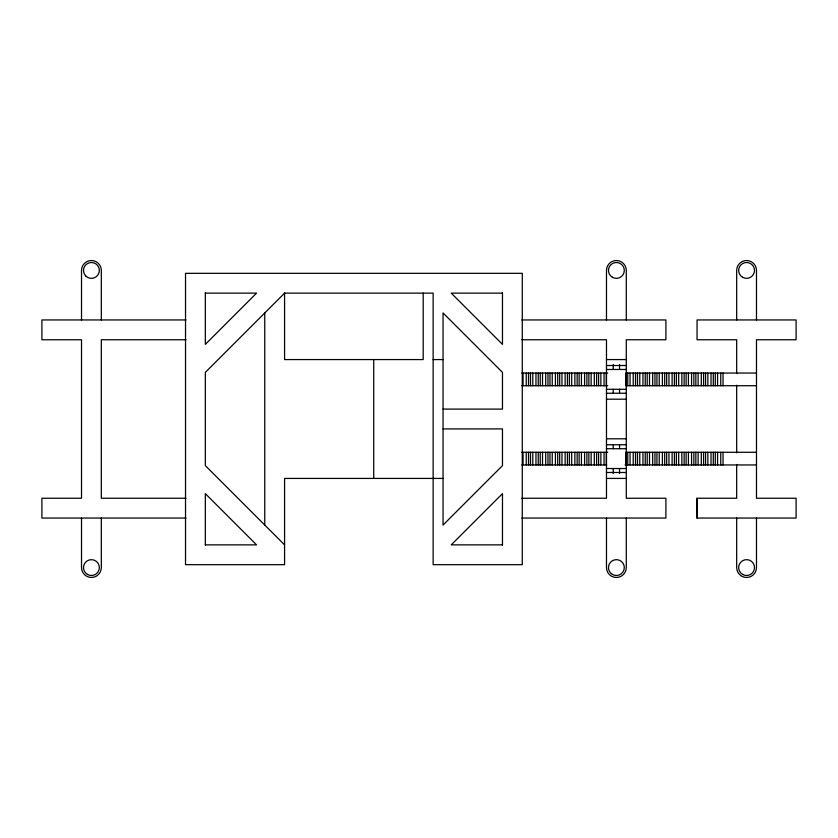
<?xml version="1.0" encoding="UTF-8"?>
<svg xmlns="http://www.w3.org/2000/svg" width="838" height="838" viewBox="0 0 838 838"><rect width="100%" height="100%" fill="white"/><g stroke="black" fill="none" stroke-linecap="round" stroke-linejoin="round"><path stroke-width="1.26" d="M205.331 293.132L256.554 293.132L205.331 344.366L205.331 292.755M502.475 293.132L451.253 293.132L502.475 344.366L502.475 292.755M186.015 319.948L41.9 319.948L41.9 339.757L81.516 339.757L81.516 498.243L41.9 498.243L41.9 518.052L186.015 518.052M521.791 319.948L665.906 319.948L665.906 339.757L626.29 339.757L626.29 498.243L665.906 498.243L665.906 518.052L521.791 518.052M186.015 339.757L101.325 339.757L101.325 498.243L186.015 498.243M521.791 339.757L606.482 339.757L606.482 498.243L521.791 498.243M433.141 359.575L443.051 359.575M606.482 359.575L626.29 359.575M606.482 365.515L626.29 365.515M606.482 369.474L626.29 369.474M521.76 373.046L607.728 373.046M756.484 373.046L625.777 373.046L625.777 385.721L756.484 385.721M521.76 385.721L607.728 385.721M606.482 389.282L626.29 389.282M606.482 393.252L626.29 393.252M606.482 399.192L626.29 399.192M443.051 409.091L502.475 409.091L502.475 372.376L443.051 312.951L443.051 525.049L502.475 465.624L502.475 428.909L443.051 428.909M606.482 438.808L626.29 438.808M606.482 444.748L626.29 444.748M606.482 448.718L626.29 448.718M521.76 452.279L607.728 452.279M756.484 452.279L625.777 452.279L625.777 464.954M521.802 464.954L606.743 464.954M625.033 464.954L756.484 464.954M606.482 468.526L626.29 468.526M606.482 472.485L626.29 472.485M443.051 478.425L284.574 478.425L284.574 564.676L185.523 564.676L185.523 273.324L522.284 273.324L522.284 564.676L433.141 564.676L433.141 293.132L284.574 293.132L205.331 372.376L205.331 465.624L284.574 544.868M606.482 478.425L626.29 478.425M736.675 373.539L736.675 339.757L697.048 339.757L697.048 319.948L796.1 319.948L796.1 339.757L756.484 339.757L756.484 498.243L796.1 498.243L796.1 518.052L697.048 518.052L697.048 498.243L736.675 498.243L736.675 464.462M205.331 544.868L256.554 544.868L205.331 493.634L205.331 545.245M502.475 544.868L451.253 544.868L502.475 493.634L502.475 545.245M756.484 319.948L756.484 270.423A9.909 9.909 0 0 0 746.574 260.524A9.909 9.909 0 0 0 736.675 270.423L736.675 319.948M756.484 518.052L756.484 567.577A9.909 9.909 0 0 1 746.574 577.476A9.909 9.909 0 0 1 736.675 567.577L736.675 518.052M736.675 385.229L736.675 452.771M723.037 373.046L723.037 385.721M723.037 452.279L723.037 464.954M720.753 373.046L720.753 385.721M720.753 452.279L720.753 464.954M717.579 373.046L717.579 385.721M717.579 452.279L717.579 464.954M715.296 373.046L715.296 385.721M715.296 452.279L715.296 464.954M713.306 373.046L713.306 385.721M713.306 452.279L713.306 464.954M711.022 373.046L711.022 385.721M711.022 452.279L711.022 464.954M707.848 373.046L707.848 385.721M707.848 452.279L707.848 464.954M705.565 373.046L705.565 385.721M705.565 452.279L705.565 464.954M703.585 373.046L703.585 385.721M703.585 452.279L703.585 464.954M701.301 373.046L701.301 385.721M701.301 452.279L701.301 464.954M698.127 373.046L698.127 385.721M698.127 452.279L698.127 464.954M697.048 498.243L697.048 518.052M695.844 373.046L695.844 385.721M695.844 452.279L695.844 464.954M693.864 373.046L693.864 385.721M693.864 452.279L693.864 464.954M691.57 373.046L691.57 385.721M691.57 452.279L691.57 464.954M688.407 373.046L688.407 385.721M688.407 452.279L688.407 464.954M686.113 373.046L686.113 385.721M686.113 452.279L686.113 464.954M684.133 373.046L684.133 385.721M684.133 452.279L684.133 464.954M681.849 373.046L681.849 385.721M681.849 452.279L681.849 464.954M678.675 373.046L678.675 385.721M678.675 452.279L678.675 464.954M676.392 373.046L676.392 385.721M676.392 452.279L676.392 464.954M674.412 373.046L674.412 385.721M674.412 452.279L674.412 464.954M672.118 373.046L672.118 385.721M672.118 452.279L672.118 464.954M668.954 373.046L668.954 385.721M668.954 452.279L668.954 464.954M666.66 373.046L666.66 385.721M666.66 452.279L666.66 464.954M664.681 373.046L664.681 385.721M664.681 452.279L664.681 464.954M662.397 373.046L662.397 385.721M662.397 452.279L662.397 464.954M659.223 373.046L659.223 385.721M659.223 452.279L659.223 464.954M656.94 373.046L656.94 385.721M656.94 452.279L656.94 464.954M654.96 373.046L654.96 385.721M654.96 452.279L654.96 464.954M652.666 373.046L652.666 385.721M652.666 452.279L652.666 464.954M649.502 373.046L649.502 385.721M649.502 452.279L649.502 464.954M647.208 373.046L647.208 385.721M647.208 452.279L647.208 464.954M645.229 373.046L645.229 385.721M645.229 452.279L645.229 464.954M642.945 373.046L642.945 385.721M642.945 452.279L642.945 464.954M639.771 373.046L639.771 385.721M639.771 452.279L639.771 464.954M637.488 373.046L637.488 385.721M637.488 452.279L637.488 464.954M635.508 373.046L635.508 385.721M635.508 452.279L635.508 464.954M633.224 373.046L633.224 385.721M633.224 452.279L633.224 464.954M630.05 373.046L630.05 385.721M630.05 452.279L630.05 464.954M627.767 373.046L627.767 385.721M627.767 452.279L627.767 464.954M626.29 319.948L626.29 270.423A9.909 9.909 0 0 0 616.38 260.524A9.909 9.909 0 0 0 606.482 270.423L606.482 319.948M626.29 518.052L626.29 567.577A9.909 9.909 0 0 1 616.38 577.476A9.909 9.909 0 0 1 606.482 567.577L606.482 518.052M619.554 364.52L619.554 369.474M619.554 389.282L619.554 393.001M619.554 444.999L619.554 448.718M619.554 468.526L619.554 473.48M613.217 364.52L613.217 369.474M613.217 389.282L613.217 393.001M613.217 444.999L613.217 448.718M613.217 468.526L613.217 473.48M606.335 373.046L606.335 385.721M606.335 452.279L606.335 464.954M604.041 373.046L604.041 385.721M604.041 452.279L604.041 464.954M600.877 373.046L600.877 385.721M600.877 452.279L600.877 464.954M598.583 373.046L598.583 385.721M598.583 452.279L598.583 464.954M596.604 373.046L596.604 385.721M596.604 452.279L596.604 464.954M594.32 373.046L594.32 385.721M594.32 452.279L594.32 464.954M591.146 373.046L591.146 385.721M591.146 452.279L591.146 464.954M588.863 373.046L588.863 385.721M588.863 452.279L588.863 464.954M586.883 373.046L586.883 385.721M586.883 452.279L586.883 464.954M584.589 373.046L584.589 385.721M584.589 452.279L584.589 464.954M581.425 373.046L581.425 385.721M581.425 452.279L581.425 464.954M579.131 373.046L579.131 385.721M579.131 452.279L579.131 464.954M577.152 373.046L577.152 385.721M577.152 452.279L577.152 464.954M574.868 373.046L574.868 385.721M574.868 452.279L574.868 464.954M571.694 373.046L571.694 385.721M571.694 452.279L571.694 464.954M569.411 373.046L569.411 385.721M569.411 452.279L569.411 464.954M567.431 373.046L567.431 385.721M567.431 452.279L567.431 464.954M565.137 373.046L565.137 385.721M565.137 452.279L565.137 464.954M561.973 373.046L561.973 385.721M561.973 452.279L561.973 464.954M559.679 373.046L559.679 385.721M559.679 452.279L559.679 464.954M557.699 373.046L557.699 385.721M557.699 452.279L557.699 464.954M555.416 373.046L555.416 385.721M555.416 452.279L555.416 464.954M552.242 373.046L552.242 385.721M552.242 452.279L552.242 464.954M549.958 373.046L549.958 385.721M549.958 452.279L549.958 464.954M547.979 373.046L547.979 385.721M547.979 452.279L547.979 464.954M545.695 373.046L545.695 385.721M545.695 452.279L545.695 464.954M542.521 373.046L542.521 385.721M542.521 452.279L542.521 464.954M540.238 373.046L540.238 385.721M540.238 452.279L540.238 464.954M538.247 373.046L538.247 385.721M538.247 452.279L538.247 464.954M535.964 373.046L535.964 385.721M535.964 452.279L535.964 464.954M532.8 373.046L532.8 385.721M532.8 452.279L532.8 464.954M530.506 373.046L530.506 385.721M530.506 452.279L530.506 464.954M528.527 373.046L528.527 385.721M528.527 452.279L528.527 464.954M526.243 373.046L526.243 385.721M526.243 452.279L526.243 464.954M523.069 373.046L523.069 385.721M523.069 452.279L523.069 464.954M423.19 293.132L423.19 359.575L284.574 359.575L284.574 292.923M373.717 359.575L373.717 478.425M264.756 312.522L264.756 525.478M101.325 319.948L101.325 270.423A9.909 9.909 0 0 0 91.426 260.524A9.909 9.909 0 0 0 81.516 270.423L81.516 319.948M101.325 518.052L101.325 567.577A9.909 9.909 0 0 1 91.426 577.476A9.909 9.909 0 0 1 81.516 567.577L81.516 518.052M742.615 277.284A7.919 7.919 0 0 0 754.504 270.423A7.919 7.919 0 0 0 742.615 263.561A7.919 7.919 0 0 0 742.615 277.284M742.615 574.439A7.919 7.919 0 0 0 754.504 567.577A7.919 7.919 0 0 0 742.615 560.716A7.919 7.919 0 0 0 742.615 574.439M612.421 574.439A7.919 7.919 0 0 0 624.31 567.577A7.919 7.919 0 0 0 612.421 560.716A7.919 7.919 0 0 0 612.421 574.439M85.822 276.027A7.919 7.919 0 0 0 99.083 272.476A7.919 7.919 0 0 0 89.373 262.776A7.919 7.919 0 0 0 85.822 276.027M612.421 277.284A7.919 7.919 0 0 0 624.31 270.423A7.919 7.919 0 0 0 612.421 263.561A7.919 7.919 0 0 0 612.421 277.284M87.466 574.439A7.919 7.919 0 0 0 99.345 567.577A7.919 7.919 0 0 0 87.466 560.716A7.919 7.919 0 0 0 87.466 574.439"/></g></svg>
